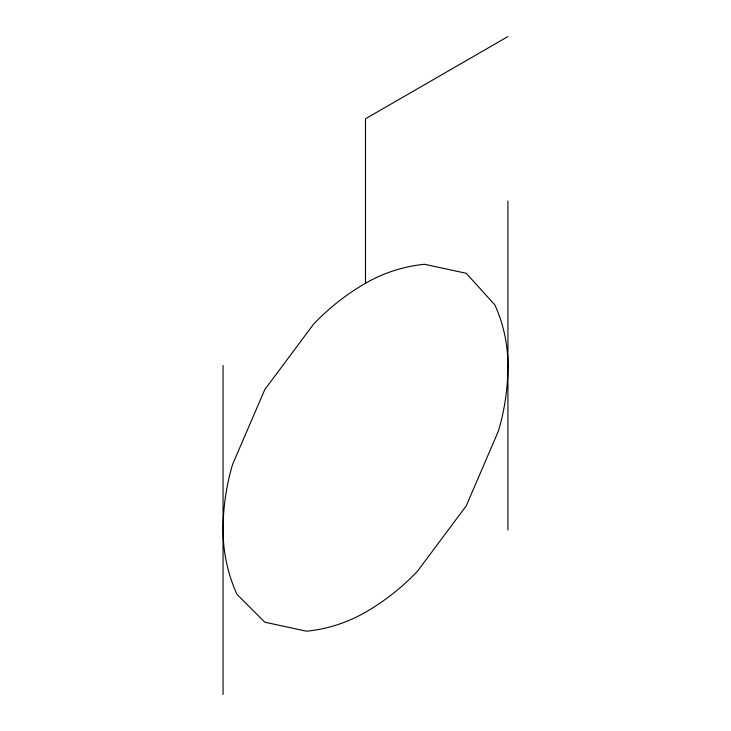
<?xml version="1.0" encoding="UTF-8"?>
<svg xmlns="http://www.w3.org/2000/svg" width="731" height="731" viewBox="0 0 731 731"><rect width="100%" height="100%" fill="white"/><g stroke="black" fill="none" stroke-linecap="round" stroke-linejoin="round"><path stroke-width="1.1" d="M507.935 36.55L365.5 118.787L365.5 283.262A230.192 230.192 0 0 0 313.48 324.308L264.777 389.586L232.595 464.404A230.192 230.192 0 0 0 223.065 529.975A156.069 156.069 0 0 0 236.935 594.303L264.777 622.191L306.499 631.191A146.977 146.977 0 0 0 365.5 612.212A230.192 230.192 0 0 0 417.52 571.167L466.223 505.889L498.405 431.071A230.192 230.192 0 0 0 507.935 365.5A146.977 146.977 0 0 0 494.869 304.918L466.223 273.284L424.501 264.284A146.977 146.977 0 0 0 365.5 283.262M507.935 201.025L507.935 529.975M223.065 365.5L223.065 694.45"/></g></svg>
